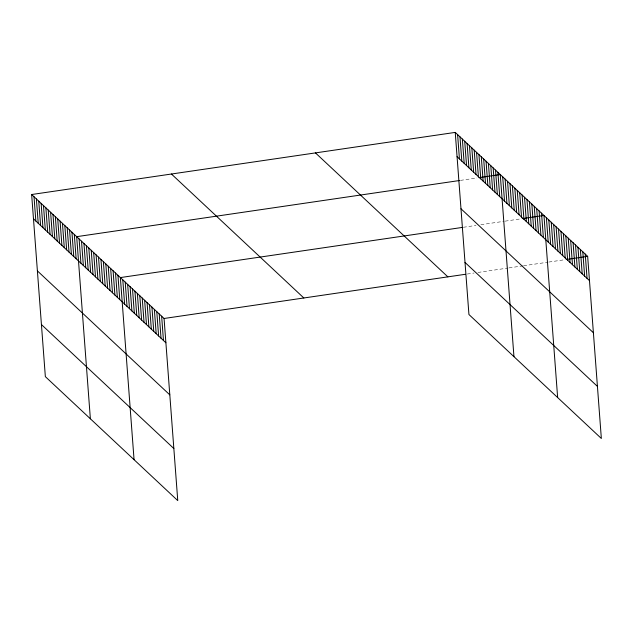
<?xml version="1.0" encoding="UTF-8"?>
<svg xmlns="http://www.w3.org/2000/svg" width="633" height="633" viewBox="0 0 633 633"><rect width="100%" height="100%" fill="white"/><g stroke="black" fill="none" stroke-linecap="round" stroke-linejoin="round"><path stroke-width="0.47" stroke-dasharray="3.17 2.37" d="M460.46 180.381L476.965 177.96M463.388 227.271L476.008 225.419M480.858 224.707L504.161 221.289M505.134 221.146L521.632 218.725M467.289 274.018L474.077 273.021M477.962 272.451L508.054 268.036M509.027 267.894L522.621 265.9M523.586 265.757L547.854 262.197M548.827 262.054L565.332 259.633"/><path stroke-width="0.95" d="M31.65 194.521L164.066 318.486L177.762 500.6L45.347 376.643L31.65 194.521L455.238 132.4L587.653 256.357L601.35 438.479L468.934 314.514L455.238 132.4M459.495 180.524L76.672 236.671L90.369 418.785M478.904 177.675L500.26 174.542L513.956 356.664M462.414 227.413L120.365 277.578L134.061 459.693M522.605 218.583L543.961 215.449L557.649 397.571M164.066 318.486L465.342 274.295M566.298 259.49L587.653 256.357M457.066 156.691L589.481 280.648M460.982 208.771L593.398 332.736M465.018 262.434L597.433 386.399M315.456 152.901L447.871 276.858M171.432 174.02L303.848 297.985M33.478 218.812L165.893 342.777M37.394 270.892L169.81 394.857M41.43 324.555L173.846 448.52M585.232 254.086L587.052 278.378M582.803 251.815L584.631 276.107M580.374 249.544L582.202 273.836M577.945 247.274L579.773 271.557M575.516 244.995L577.343 269.286M573.094 242.724L574.914 267.015M570.665 240.453L572.493 264.744M568.236 238.182L570.064 262.473M565.807 235.903L567.635 260.195M563.378 233.632L565.206 257.924M560.949 231.361L562.777 255.653M558.528 229.091L560.355 253.382M556.098 226.82L557.926 251.103M553.669 224.541L555.497 248.832M551.24 222.27L553.068 246.561M548.811 219.999L550.639 244.291M546.39 217.728L548.21 242.02M541.531 213.179L543.359 237.47M539.102 210.908L540.93 235.199M536.673 208.637L538.501 232.928M534.252 206.366L536.072 230.649M531.823 204.087L533.651 228.378M529.394 201.816L531.222 226.108M526.965 199.545L528.792 223.837M524.535 197.274L526.363 221.566M522.114 194.996L523.934 219.287M519.685 192.725L521.513 217.016M517.256 190.454L519.084 214.745M514.827 188.183L516.655 212.474M512.398 185.904L514.225 210.196M509.976 183.633L511.796 207.925M507.547 181.362L509.375 205.654M505.118 179.092L506.946 203.383M502.689 176.821L504.517 201.104M497.894 172.326L499.722 196.618M495.52 170.111L497.348 194.402M493.154 167.887L494.982 192.179M490.781 165.672L492.609 189.963M488.415 163.456L490.243 187.74M486.049 161.233L487.869 185.524M483.675 159.018L485.503 183.309M481.309 156.802L483.129 181.085M478.936 154.579L480.764 178.87M476.57 152.363L478.39 176.654M474.196 150.14L476.024 174.431M471.83 147.924L473.658 172.216M469.457 145.709L471.284 170M467.091 143.485L468.918 167.777M464.717 141.27L466.545 165.561M462.351 139.054L464.179 163.346M459.977 136.831L461.805 161.122M457.612 134.615L459.439 158.907M161.637 316.207L163.464 340.499M159.207 313.936L161.035 338.228M156.786 311.665L158.606 335.957M154.357 309.395L156.185 333.686M151.928 307.124L153.756 331.407M149.499 304.845L151.327 329.136M147.07 302.574L148.897 326.865M144.641 300.303L146.468 324.594M142.219 298.032L144.039 322.324M139.79 295.753L141.618 320.045M137.361 293.483L139.189 317.774M134.932 291.212L136.76 315.503M132.503 288.941L134.331 313.232M130.082 286.662L131.901 310.953M127.652 284.391L129.48 308.682M125.223 282.12L127.051 306.412M122.794 279.849L124.622 304.141M117.944 275.3L119.764 299.591M115.515 273.029L117.342 297.32M113.085 270.758L114.913 295.049M110.656 268.487L112.484 292.778M108.227 266.208L110.055 290.5M105.806 263.937L107.626 288.229M103.377 261.666L105.205 285.958M100.948 259.395L102.775 283.687M98.519 257.125L100.346 281.408M96.089 254.846L97.917 279.137M93.668 252.575L95.488 276.866M91.239 250.304L93.067 274.595M88.81 248.033L90.638 272.325M86.381 245.754L88.209 270.046M83.952 243.483L85.779 267.775M81.522 241.213L83.35 265.504M79.101 238.942L80.929 263.233M74.298 234.447L76.126 258.739M71.933 232.232L73.76 256.523M69.559 230.008L71.387 254.3M67.193 227.793L69.021 252.084M64.827 225.577L66.647 249.869M62.453 223.354L64.281 247.645M60.088 221.139L61.907 245.43M57.714 218.923L59.542 243.214M55.348 216.7L57.168 240.991M52.974 214.484L54.802 238.776M50.608 212.269L52.436 236.56M48.235 210.045L50.062 234.337M45.869 207.83L47.697 232.121M43.495 205.614L45.323 229.898M41.129 203.391L42.957 227.682M38.755 201.175L40.583 225.467M36.39 198.96L38.217 223.243M34.016 196.736L35.844 221.028"/></g></svg>
